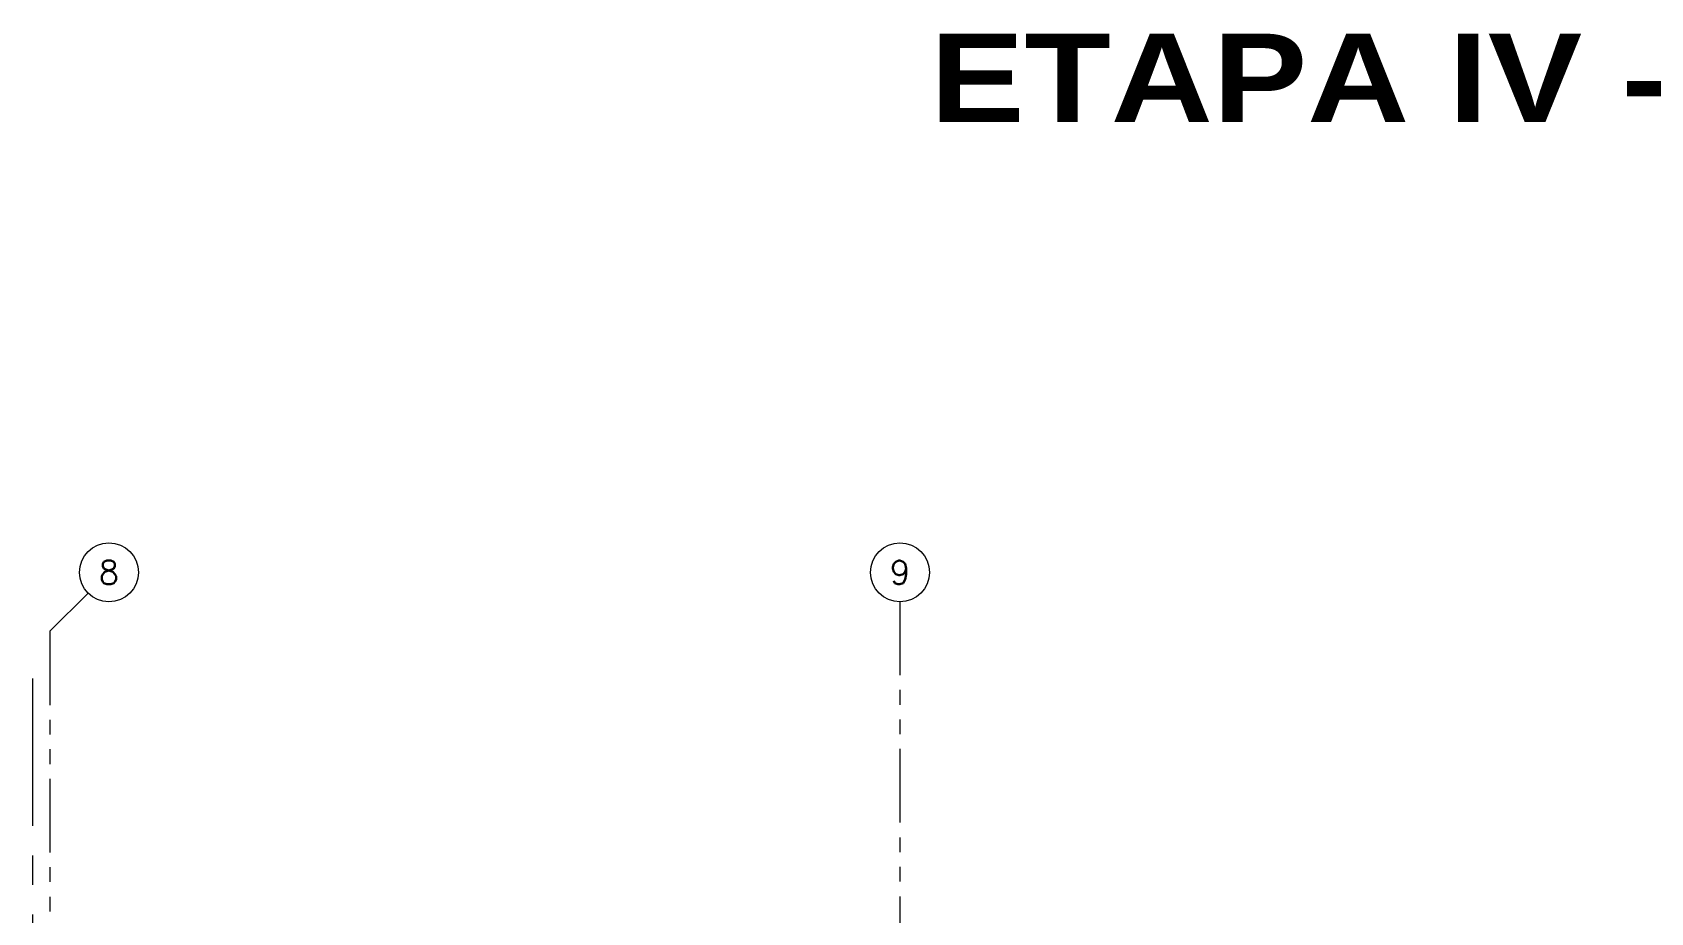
# Model space of a CAD drawing. Header units: millimetres. Extents: x 2085 to 2829, y 1352 to 1631.
# Drawn here: x 2156.81 to 2170.53, y 1542 to 1549.46 of the extents above; entities that cross this region are included whole.
import ezdxf
from ezdxf.enums import TextEntityAlignment as Align

# ---------------------------------------------------------------- set-up
doc = ezdxf.new("R2010")
doc.units = ezdxf.units.MM
for name, pattern in [('CENTER', [2, 1.25, -0.25, 0.25, -0.25]), ('HIDDEN2', [0.1875, 0.125, -0.0625]), ('PHANTOM', [2.5, 1.25, -0.25, 0.25, -0.25, 0.25, -0.25]), ('PHANTOM2', [1.25, 0.625, -0.125, 0.125, -0.125, 0.125, -0.125])]:
    doc.linetypes.add(name, pattern=pattern)
doc.layers.add('A-EJES', color=251, linetype='PHANTOM', lineweight=9)
doc.layers.add('A-PROYECCIONES', color=251, linetype='HIDDEN2', lineweight=9)
doc.layers.add('A-ETAPAS', color=251, linetype='Continuous', lineweight=9, plot=False)
doc.styles.add('R160-75', font='ariblk.ttf', dxfattribs={"height": 0.6})
doc.styles.add('ROMANS', font='romans.shx', dxfattribs={"width": 0.8})

# ---------------------------------------------------------------- blocks, each defined once
blk = doc.blocks.new('EJES 1P')
at = {"layer": 'A-EJES', "linetype": 'PHANTOM2'}
blk.add_line((41.898, 5.416), (41.574, 5.092), dxfattribs=at)
for points in [[(48.784, 5.345), (48.784, -4.158)], [(41.574, 5.092), (41.574, -4.158)]]:
    blk.add_lwpolyline(points, dxfattribs=at)
at = {"layer": 'A-EJES', "linetype": 'Continuous'}
for centre in [(42.074, 5.592), (48.784, 5.592)]:
    blk.add_circle(centre, 0.25, dxfattribs=at)
at = {"layer": 'A-EJES', "linetype": 'Continuous', "style": 'ROMANS'}
for s, p in [('8', (42.074, 5.592)), ('9', (48.784, 5.592))]:
    blk.add_text(s, height=0.2, dxfattribs=at).set_placement(p, align=Align.MIDDLE_CENTER)

msp = doc.modelspace()

# ---------------------------------------------------------------- linework, layer by layer
at = {"layer": 'A-ETAPAS', "color": 4, "linetype": 'CENTER'}
msp.add_line((2156.806, 1543.98), (2156.806, 1521.825), dxfattribs=at)
at = {"layer": 'A-ETAPAS', "linetype": 'CENTER'}
msp.add_line((2156.806, 1543.98), (2156.806, 1521.825), dxfattribs=at)

# ---------------------------------------------------------------- block references
at = {"layer": 'A-PROYECCIONES'}
msp.add_blockref('EJES 1P', (2115.381, 1539.288), dxfattribs=at)

# ---------------------------------------------------------------- texts
at = {"layer": 'A-ETAPAS', "color": 1, "style": 'R160-75'}
msp.add_text('ETAPA IV - TORRE F', height=0.75, dxfattribs=at).set_placement((2170.35, 1548.697), align=Align.CENTER)

doc.saveas('drawing.dxf')
